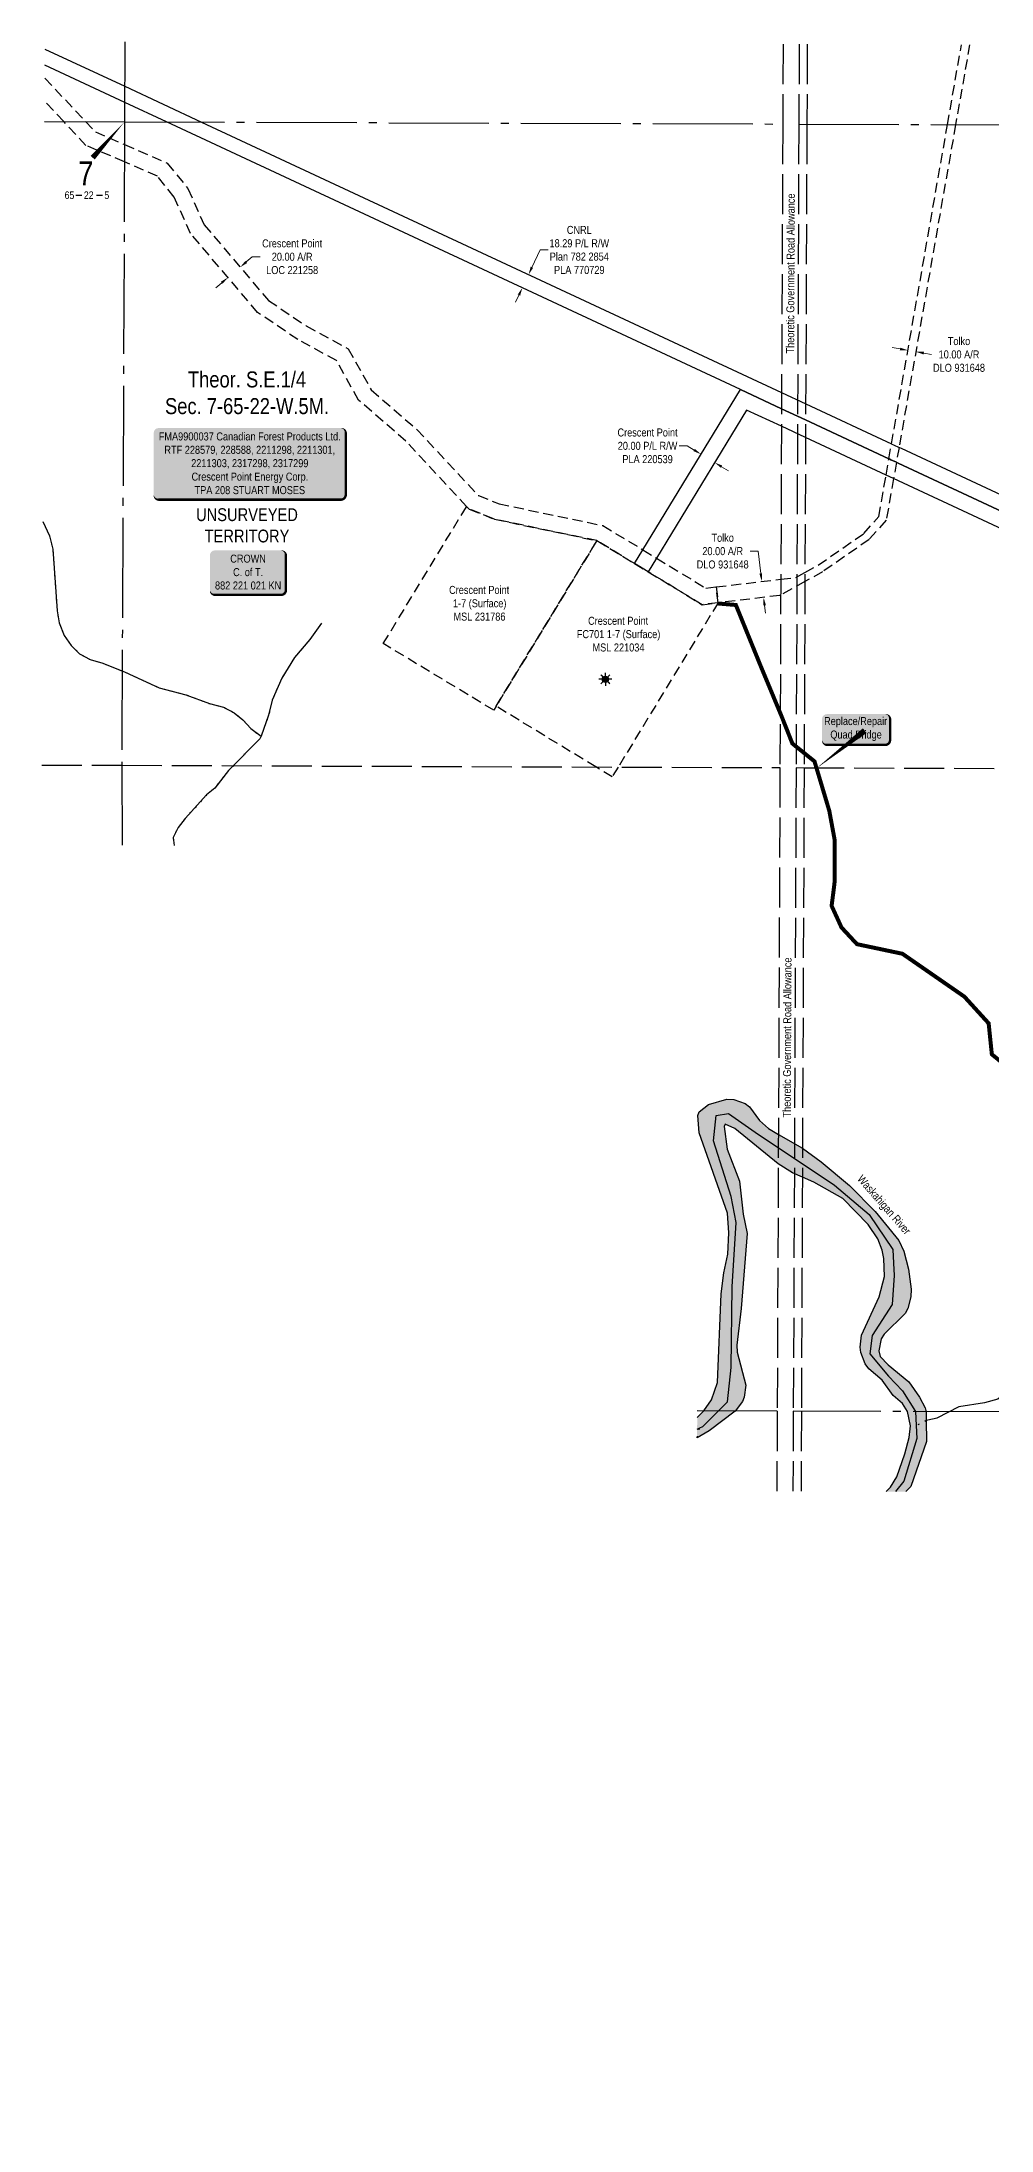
# Model space of a CAD drawing. Extents: x 479493 to 483772, y 6048995 to 6053527.
# Drawn here: x 479493 to 480680, y 6049002 to 6051612 of the extents above; entities that cross this region are included whole.
import ezdxf
from ezdxf.enums import TextEntityAlignment as Align

# ---------------------------------------------------------------- set-up
doc = ezdxf.new("R2010")
doc.units = 0
doc.header["$LTSCALE"] = 5
doc.header["$PDMODE"] = 35
doc.header["$PDSIZE"] = 5
for name, pattern in [('foc-ACCESSROAD', [3.75, 2.5, -1.25]), ('foc-QUARTERLINE', [33, 25, -3, 2, -3]), ('foc-UNSURVEYED', [12.5, 10, -2.5]), ('foc-WHEELTRACKS', [2, 0.4, -1.6])]:
    doc.linetypes.add(name, pattern=pattern)
doc.layers.get('Defpoints').update_dxf_attribs({"color": 9})
for name, color, linetype in [('10', 1, 'Continuous'), ('9', 3, 'Continuous'), ('AS-OWNER', 7, 'Continuous'), ('C-AR', 13, 'foc-ACCESSROAD'), ('C-RW', 13, 'Continuous'), ('C-SYMBOL', 7, 'Continuous'), ('C-WS', 13, 'foc-ACCESSROAD'), ('C-WS-S', 13, 'Continuous'), ('F-AR', 190, 'foc-ACCESSROAD'), ('F-RW', 190, 'Continuous'), ('L-QSEC', 8, 'foc-QUARTERLINE'), ('L-ROAD-T', 7, 'Continuous'), ('L-SECLBL', 7, 'Continuous'), ('L-UNS-T', 3, 'Continuous'), ('L-USEC', 7, 'foc-UNSURVEYED'), ('oil_and_gas_wells_pt', 7, 'Continuous'), ('P-PROPOSED', 10, 'Continuous'), ('T-WATER', 160, 'Continuous'), ('T-WATER-H', 133, 'Continuous'), ('T-WATER-P3', 160, 'foc-WHEELTRACKS'), ('T-WATER-T', 170, 'Continuous')]:
    doc.layers.add(name, color=color, linetype=linetype)
for name, color, linetype, lineweight in [('C-AR-T', 13, 'Continuous', 9), ('C-RW-T', 13, 'Continuous', 9), ('C-WS-T', 13, 'Continuous', 9), ('F-AR-T', 190, 'Continuous', 9), ('F-RW-T', 190, 'Continuous', 9)]:
    doc.layers.add(name, color=color, linetype=linetype, lineweight=lineweight)
doc.styles.add('175L', font='', dxfattribs={"height": 20})
doc.styles.add('80', font='', dxfattribs={"height": 10})
doc.styles.add('80CG', font='', dxfattribs={"height": 10})
doc.styles.add('80L', font='', dxfattribs={"height": 10})
doc.styles.add('foc-LtypeFont', font='', dxfattribs={"height": 7.35})
doc.styles.add('SIMPLEX', font='')
doc.styles.get('175L').set_extended_font_data('Arial Narrow')
doc.styles.get('80').set_extended_font_data('Arial Narrow')
doc.styles.get('80CG').set_extended_font_data('Arial Narrow')
doc.styles.get('80L').set_extended_font_data('Arial Narrow')
doc.styles.get('foc-LtypeFont').set_extended_font_data('Arial Narrow')
doc.styles.get('SIMPLEX').set_extended_font_data('Arial Narrow')
doc.linetypes.add('foc-TOPO-flowdirection-NOLINE', pattern='A,0,[">",foc-LtypeFont,S=0.3,R=0,X=0,Y=-0.945],-20,[">",foc-LtypeFont,S=0.3,R=0,X=0,Y=-0.945],0', length=20)
doc.dimstyles.new('Compass 5 000', dxfattribs={"dimscale": 5, "dimtxt": 9, "dimasz": 2, "dimexe": 0.2, "dimexo": 0.0625, "dimgap": 0.5, "dimtad": 0, "dimtih": 1, "dimtoh": 1, "dimzin": 0, "dimdsep": 46, "dimtxsty": '80CG', "dimcen": 0.1, "dimse1": 1, "dimse2": 1, "dimclrd": 256, "dimclrt": 256, "dimaunit": 1, "dimadec": 4, "dimazin": 0, "dimtfac": 0.06, "dimtofl": 0, "dimtmove": 0, "dimatfit": 1, "dimfxl": 0.2, "dimtolj": 1, "dimtzin": 0, "dimlwd": -1, "dimarcsym": 0})

# ---------------------------------------------------------------- blocks, each defined once
blk = doc.blocks.new('*D26')
at = {"layer": 'Defpoints', "color": 0, "transparency": 16777216}
for p in [(480092.9, 6051325.2), (480085.2, 6051308.6), (480101.4, 6051321.3)]:
    blk.add_point(p, dxfattribs=at)
at = {"layer": 'F-RW-T', "transparency": 16777216}
for p, q in [((480105.6, 6051330.3), (480115.7, 6051352)), ((480115.7, 6051352), (480125.7, 6051352)), ((480089.4, 6051295.7), (480085.2, 6051286.6))]:
    blk.add_line(p, q, dxfattribs=at)
for points in [[(480104.1, 6051331.1), (480107.1, 6051329.6), (480101.4, 6051321.3)], [(480087.9, 6051296.4), (480090.9, 6051295), (480093.6, 6051304.7)]]:
    blk.add_solid(points, dxfattribs=at)
at = {"layer": 'F-RW-T', "transparency": 16777216, "insert": (480164.8, 6051352), "char_height": 10, "attachment_point": 5, "style": '80CG'}
blk.add_mtext('\\A1;CNRL\\P18.29 P/L R/W\\PPlan 782 2854\\PPLA 770729', dxfattribs=at)
blk = doc.blocks.new('*D27')
at = {"layer": 'C-RW-T', "transparency": 16777216}
for p, q in [((480299.8, 6051107.2), (480289.8, 6051107.2)), ((480308.4, 6051102), (480299.8, 6051107.2)), ((480342.5, 6051081.2), (480351.1, 6051076))]:
    blk.add_line(p, q, dxfattribs=at)
for points in [[(480309.2, 6051103.4), (480307.5, 6051100.6), (480316.9, 6051096.8)], [(480343.4, 6051082.6), (480341.7, 6051079.8), (480334, 6051086.4)]]:
    blk.add_solid(points, dxfattribs=at)
at = {"layer": 'Defpoints', "color": 0, "transparency": 16777216}
for p in [(480315.9, 6051095.2), (480316.9, 6051096.8), (480333, 6051084.8)]:
    blk.add_point(p, dxfattribs=at)
at = {"layer": 'C-RW-T', "transparency": 16777216, "insert": (480250.1, 6051107.2), "char_height": 10, "attachment_point": 5, "style": '80CG'}
blk.add_mtext('\\A1;Crescent Point\\P20.00 P/L R/W\\PPLA 220539', dxfattribs=at)
blk = doc.blocks.new('*D31')
at = {"layer": 'C-AR-T', "transparency": 16777216}
for p, q in [((479748.6, 6051337), (479756.2, 6051343.5)), ((479756.2, 6051343.5), (479766.2, 6051343.5)), ((479718.1, 6051311.1), (479710.5, 6051304.7))]:
    blk.add_line(p, q, dxfattribs=at)
for points in [[(479747.5, 6051338.3), (479749.7, 6051335.7), (479741, 6051330.5)], [(479717, 6051312.4), (479719.2, 6051309.9), (479725.7, 6051317.6)]]:
    blk.add_solid(points, dxfattribs=at)
at = {"layer": 'Defpoints', "color": 0, "transparency": 16777216}
for p in [(479739.9, 6051331.8), (479741, 6051330.5), (479724.7, 6051318.9)]:
    blk.add_point(p, dxfattribs=at)
at = {"layer": 'C-AR-T', "transparency": 16777216, "insert": (479806, 6051343.5), "char_height": 10, "attachment_point": 5, "style": '80CG'}
blk.add_mtext('\\A1;Crescent Point\\P20.00 A/R\\PLOC 221258', dxfattribs=at)
blk = doc.blocks.new('*D33')
at = {"layer": 'Defpoints', "color": 0, "transparency": 16777216}
for p in [(480574.7, 6051222.2), (480584.6, 6051220.5), (480585.3, 6051224.9)]:
    blk.add_point(p, dxfattribs=at)
at = {"layer": 'F-AR-T', "transparency": 16777216}
for p, q in [((480565.6, 6051228.3), (480555.8, 6051230)), ((480595.2, 6051223.1), (480605, 6051221.4))]:
    blk.add_line(p, q, dxfattribs=at)
for points in [[(480565.9, 6051229.9), (480565.3, 6051226.7), (480575.5, 6051226.6)], [(480595.5, 6051224.8), (480594.9, 6051221.5), (480585.3, 6051224.9)]]:
    blk.add_solid(points, dxfattribs=at)
at = {"layer": 'F-AR-T', "transparency": 16777216, "insert": (480639.3, 6051221.4), "char_height": 10, "attachment_point": 5, "style": '80CG'}
blk.add_mtext('\\A1;Tolko\\P10.00 A/R\\PDLO 931648', dxfattribs=at)
blk = doc.blocks.new('*U25')
h = blk.add_hatch(color=255)
edge = h.paths.add_edge_path()
edge.add_line((-41.5, -28.5), (41.5, -28.5))
edge.add_arc((41.5, -22.5), 6, 270, 360)
edge.add_line((47.5, -22.5), (47.5, 21))
edge.add_arc((41.5, 21), 6, 0, 90)
edge.add_line((41.5, 27), (-41.5, 27))
edge.add_arc((-41.5, 21), 6, 90, 180)
edge.add_line((-47.5, 21), (-47.5, -22.5))
edge.add_arc((-41.5, -22.5), 6, 180, 270)
at = {"color": 14, "flags": 128}
blk.add_lwpolyline([(-41.5, -28.5, 3, 3, 0), (41.5, -28.5, 3, 3, 0.414214), (47.5, -22.5, 3, 3, 0), (47.5, 21, 3, 0, 0.414214), (41.5, 27, 0, 0, 0), (-41.5, 27, 0, 0, 0.414214), (-47.5, 21, 0, 0, 0), (-47.5, -22.5, 0, 3, 0.414214)], format="xyseb", close=True, dxfattribs=at)
at = {"color": 14, "style": '80'}
blk.add_attdef('ENTER_TEXT_001', (-26.8, -4.9), '', height=10, dxfattribs=at)
blk = doc.blocks.new('GAS')
h = blk.add_hatch(color=255)
h.dxf.hatch_style = 1
edge = h.paths.add_edge_path()
edge.add_arc((0, 0), 0.9, 0, 360)
for p, q in [((-0.81, 0), (-1.62, 0)), ((-0.57, 0.57), (-1.14, 1.14)), ((0, 0.81), (0, 1.62)), ((0.57, 0.57), (1.14, 1.14)), ((1.62, 0), (0.81, 0)), ((-0.57, -0.57), (-1.14, -1.14)), ((0, -0.81), (0, -1.62)), ((1.14, -1.14), (0.57, -0.57))]:
    blk.add_line(p, q)
blk.add_circle((0, 0), 0.8)
blk = doc.blocks.new('L-SECLBL')
at = {"layer": '9', "color": 7}
for p, q in [((-5.1, -27.8), (-12.3, -27.8)), ((20.7, -27.8), (13.5, -27.8))]:
    blk.add_line(p, q, dxfattribs=at)
at = {"layer": '10', "color": 2, "style": 'SIMPLEX'}
blk.add_attdef('SEC', text='', height=30, dxfattribs=at).set_placement((0, 0), align=Align.MIDDLE)
at = {"layer": '10', "color": 5, "style": '80L'}
blk.add_attdef('TWP', text='', height=9.5, dxfattribs=at).set_placement((-14.4, -27.4), align=Align.MIDDLE_RIGHT)
blk.add_attdef('RGE', text='', height=9.5, dxfattribs=at).set_placement((3.6, -27.4), align=Align.MIDDLE_CENTER)
blk.add_attdef('MER', text='', height=9.5, dxfattribs=at).set_placement((23.2, -27.4), align=Align.MIDDLE_LEFT)
blk = doc.blocks.new('*U35')
h = blk.add_hatch(color=255)
edge = h.paths.add_edge_path()
edge.add_line((-114, -45.5), (114, -45.5))
edge.add_arc((114, -39.5), 6, 270, 360)
edge.add_line((120, -39.5), (120, 38))
edge.add_arc((114, 38), 6, 0, 90)
edge.add_line((114, 44), (-114, 44))
edge.add_arc((-114, 38), 6, 90, 180)
edge.add_line((-120, 38), (-120, -39.5))
edge.add_arc((-114, -39.5), 6, 180, 270)
at = {"color": 44, "flags": 128}
blk.add_lwpolyline([(-114, -45.5, 3, 3, 0), (114, -45.5, 3, 3, 0.414214), (120, -39.5, 3, 3, 0), (120, 38, 3, 0, 0.414214), (114, 44, 0, 0, 0), (-114, 44, 0, 0, 0.414214), (-120, 38, 0, 0, 0), (-120, -39.5, 0, 3, 0.414214)], format="xyseb", close=True, dxfattribs=at)
at = {"color": 44, "style": '80'}
blk.add_attdef('ENTER_TEXT_001', (-36, -5), '', height=10, dxfattribs=at)
blk = doc.blocks.new('*D34')
at = {"layer": 'Defpoints', "color": 0, "transparency": 16777216}
for p in [(480392.8, 6050937.7), (480395.6, 6050938), (480398, 6050918.2)]:
    blk.add_point(p, dxfattribs=at)
at = {"layer": 'F-AR-T', "transparency": 16777216}
for p, q in [((480388.3, 6050975.6), (480378.3, 6050975.6)), ((480391.6, 6050947.6), (480388.3, 6050975.6)), ((480396.3, 6050907.9), (480397.5, 6050898))]:
    blk.add_line(p, q, dxfattribs=at)
for points in [[(480393.2, 6050947.8), (480389.9, 6050947.4), (480392.8, 6050937.7)], [(480398, 6050908.1), (480394.7, 6050907.7), (480395.1, 6050917.9)]]:
    blk.add_solid(points, dxfattribs=at)
at = {"layer": 'F-AR-T', "transparency": 16777216, "insert": (480344, 6050975.6), "char_height": 10, "attachment_point": 5, "style": '80CG'}
blk.add_mtext('\\A1;Tolko\\P20.00 A/R\\PDLO 931648', dxfattribs=at)
blk = doc.blocks.new('*U59')
h = blk.add_hatch(color=50)
edge = h.paths.add_edge_path()
edge.add_line((-36.5, -20), (36.5, -20))
edge.add_arc((36.5, -14), 6, 270, 360)
edge.add_line((42.5, -14), (42.5, 12.5))
edge.add_arc((36.5, 12.5), 6, 0, 90)
edge.add_line((36.5, 18.5), (-36.5, 18.5))
edge.add_arc((-36.5, 12.5), 6, 90, 180)
edge.add_line((-42.5, 12.5), (-42.5, -14))
edge.add_arc((-36.5, -14), 6, 180, 270)
at = {"color": 240, "flags": 128}
blk.add_lwpolyline([(-36.5, -20, 3, 3, 0), (36.5, -20, 3, 3, 0.414214), (42.5, -14, 3, 3, 0), (42.5, 12.5, 3, 0, 0.414214), (36.5, 18.5, 0, 0, 0), (-36.5, 18.5, 0, 0, 0.414214), (-42.5, 12.5, 0, 0, 0), (-42.5, -14, 0, 3, 0.414214)], format="xyseb", close=True, dxfattribs=at)
at = {"color": 240, "style": '80'}
blk.add_attdef('ENTER_TEXT_001', (-26.8, -4.9), '', height=10, dxfattribs=at)

msp = doc.modelspace()

# ---------------------------------------------------------------- hatches: boundary and pattern name
at = {"layer": 'T-WATER-H'}
h = msp.add_hatch(color=256, dxfattribs=at)
h.dxf.hatch_style = 1
h.paths.add_polyline_path([(482537.826, 6049993.385), (482512.503, 6049993.474), (482511.582, 6049990.986), (482509.301, 6049969.084), (482509.762, 6049931.32), (482513.335, 6049926.09), (482535.646, 6049893.437), (482553.965, 6049873.064), (482572.13, 6049828.386), (482578.439, 6049803.316), (482574.266, 6049781.831), (482565.632, 6049765.385), (482535.043, 6049747.12), (482524.745, 6049736.947), (482501.754, 6049719.544), (482494.389, 6049706.057), (482488.935, 6049690.045), (482485.393, 6049651.385), (482486.05, 6049630.97), (482507.039, 6049525.828), (482503.148, 6049510.287), (482486.328, 6049508.114), (482473.141, 6049515.361), (482449.307, 6049535.193), (482436.544, 6049543.455), (482410.171, 6049558.069), (482394.941, 6049564.541), (482377.479, 6049567.954), (482358.088, 6049568.794), (482341.045, 6049571.848), (482303.111, 6049575.15), (482285.832, 6049579.585), (482212.855, 6049609.472), (482158.251, 6049640.02), (482143.802, 6049646.551), (482125.619, 6049649.847), (482104.966, 6049649.976), (482089.519, 6049644.737), (482077.3, 6049635.346), (482069.768, 6049626.382), (482048.381, 6049602.893), (482039.452, 6049590.73), (482027.836, 6049560.984), (482018.794, 6049549.299), (482007.596, 6049540.032), (481995.085, 6049532.504), (481980.234, 6049525.581), (481916.584, 6049504.402), (481841.921, 6049475.028), (481814.737, 6049460.103), (481780.309, 6049433.065), (481752.643, 6049418.2), (481740.606, 6049408.63), (481710.72, 6049374.861), (481702.217, 6049362.817), (481693.652, 6049349.691), (481687.061, 6049335.181), (481683.825, 6049318.02), (481685.808, 6049299.339), (481692.431, 6049285.144), (481702.663, 6049274.487), (481716.328, 6049266.639), (481734.814, 6049263.94), (481751.336, 6049267.734), (481766.064, 6049273.512), (481791.209, 6049288.865), (481815.582, 6049307.105), (481856.238, 6049329.194), (481871.866, 6049334.432), (481890.966, 6049336.238), (481911.621, 6049336.47), (481928.601, 6049332.818), (481968.76, 6049311.137), (481981.402, 6049302.574), (481991.877, 6049291.55), (481997.953, 6049276.46), (482003.846, 6049240.297), (482003.841, 6049200.068), (481999.826, 6049183.504), (481993.296, 6049168.699), (481985.032, 6049156.17), (481972.637, 6049147.564), (481959.75, 6049154.685), (481931.646, 6049192.062), (481917.8, 6049218.825), (481907.689, 6049230.443), (481893.479, 6049237.271), (481875.114, 6049239.552), (481854.458, 6049238.834), (481837.096, 6049235.464), (481822.789, 6049229.745), (481810.933, 6049221.073), (481791.711, 6049198.856), (481773.802, 6049174.474), (481765.953, 6049160.504), (481747.028, 6049117.873), (481739.71, 6049092.292), (481733.89, 6049072.282), (481717.638, 6049002.465), (481763.384, 6049002.297), (481766.758, 6049012.972), (481779.422, 6049072.011), (481781.649, 6049092.138), (481783.244, 6049120.944), (481786.96, 6049138.528), (481791.752, 6049154.365), (481798.219, 6049168.155), (481828.523, 6049201.087), (481840.736, 6049209.156), (481858.454, 6049210.959), (481873.327, 6049205.331), (481883.261, 6049194.674), (481891.627, 6049181.92), (481923.159, 6049127.299), (481932.672, 6049116.045), (481943.45, 6049106.522), (481956.814, 6049098.436), (481975.119, 6049096.514), (481993.378, 6049098.621), (482008.165, 6049103.859), (482020.8, 6049112.289), (482031.038, 6049122.283), (482037.661, 6049135.997), (482039.247, 6049155.285), (482038.157, 6049261.866), (482031.075, 6049288.669), (482019.399, 6049318.608), (482002.362, 6049342.379), (481992.306, 6049352.558), (481978.818, 6049359.683), (481949.975, 6049371.301), (481932.333, 6049374.715), (481914.087, 6049376.815), (481893.492, 6049376.698), (481858.77, 6049370.798), (481843.623, 6049365.805), (481829.494, 6049359.122), (481769.737, 6049315.713), (481743.272, 6049300.298), (481725.506, 6049302.278), (481721.891, 6049317.361), (481731.832, 6049348.191), (481740.038, 6049360.774), (481770.877, 6049392.868), (481793.513, 6049412.189), (481808.244, 6049418.57), (481848.838, 6049440.545), (481891.711, 6049460.465), (481907.756, 6049464.981), (481945.951, 6049468.046), (481962.117, 6049472.437), (481976.605, 6049478.578), (481990.078, 6049485.864), (482001.394, 6049495.377), (482039.223, 6049532.509), (482052.05, 6049546.916), (482069.587, 6049580.791), (482092.895, 6049610.86), (482106.067, 6049617.849), (482122.447, 6049614.072), (482151.832, 6049603.056), (482192.713, 6049581.194), (482234.919, 6049560.708), (482250.15, 6049554.896), (482300.369, 6049543.212), (482319.158, 6049542.074), (482357.949, 6049543.214), (482373.966, 6049539.023), (482387.273, 6049531.718), (482451.151, 6049471.657), (482464.396, 6049463.572), (482479.929, 6049458.177), (482499.084, 6049458.599), (482515.727, 6049462.272), (482528.599, 6049469.495), (482539.195, 6049479.012), (482545.208, 6049508.944), (482544.592, 6049534.778), (482542.248, 6049553.581), (482527.622, 6049600.157), (482515.647, 6049668.646), (482519.002, 6049685.927), (482526.313, 6049700.133), (482537.211, 6049709.946), (482550.502, 6049717.538), (482562.54, 6049726.983), (482572.902, 6049737.942), (482581.164, 6049749.744), (482588.116, 6049766.108), (482596.846, 6049791.844), (482598.586, 6049820.173), (482578.432, 6049866.369), (482558.137, 6049893.358), (482529.023, 6049932.074), (482527.91, 6049933.553), (482530.147, 6049970.879), (482536.615, 6049991.364)])
h.paths.add_polyline_path([(482319.387, 6049994.152), (482303.972, 6049994.206), (482304.187, 6049993.989), (482316.169, 6049976.603), (482326.998, 6049948.033), (482333.731, 6049934.839), (482337.328, 6049931.041), (482350.528, 6049923.62), (482358.256, 6049921.531), (482373.377, 6049922.505), (482379.666, 6049924.779), (482391.996, 6049933.783), (482397.348, 6049938.799), (482405.741, 6049951.288), (482408.769, 6049960.373), (482414.017, 6049993.82), (482394.114, 6049993.89), (482391.49, 6049975.741), (482385.47, 6049953.364), (482381.19, 6049947.176), (482367.733, 6049940.283), (482357.812, 6049939.774), (482342.998, 6049943.724), (482337.606, 6049947.822), (482330.406, 6049960.663), (482321.925, 6049990.523)])
h.paths.add_polyline_path([(481134.979, 6049530.507), (481134.833, 6049495.045), (481142.806, 6049496.813), (481157.836, 6049502.951), (481171.07, 6049510.655), (481181.429, 6049521.131), (481189.093, 6049533.957), (481193.226, 6049550.279), (481198.03, 6049608.087), (481211.216, 6049678.658), (481216.072, 6049695.276), (481235.839, 6049742.3), (481251.888, 6049763.555), (481264.282, 6049771.681), (481281.583, 6049774.389), (481300.55, 6049772.83), (481314.159, 6049765.76), (481324.995, 6049755.701), (481352.202, 6049719.653), (481360.025, 6049706.177), (481365.985, 6049691.932), (481365.024, 6049672.299), (481349.151, 6049626.534), (481336.993, 6049597.512), (481315.014, 6049557.349), (481284.052, 6049506.103), (481275.79, 6049494), (481256.627, 6049471.663), (481240.641, 6049447.332), (481234.607, 6049424.628), (481231.716, 6049396.203), (481234.426, 6049378.104), (481247.778, 6049328.786), (481250.547, 6049311.426), (481246.95, 6049274.446), (481242.397, 6049258.367), (481233.884, 6049239.035), (481222.573, 6049216.04), (481213.711, 6049204.72), (481191.374, 6049184.85), (481181.252, 6049173.536), (481174.726, 6049159.984), (481171.429, 6049142.94), (481170.828, 6049123.189), (481174.86, 6049094.362), (481181.326, 6049074.22), (481196.707, 6049045.529), (481218.32, 6049025.591), (481232.715, 6049017.885), (481247.462, 6049013.727), (481304.067, 6049008.874), (481321.408, 6049005.514), (481326.282, 6049003.901), (481515.969, 6049003.205), (481521.236, 6049008.805), (481526.868, 6049024.341), (481528.788, 6049043.128), (481527.774, 6049072.95), (481524.609, 6049093.081), (481516.162, 6049134.496), (481510.022, 6049148.685), (481493.95, 6049174.432), (481473.358, 6049194.612), (481461.32, 6049204.253), (481419.658, 6049225.761), (481394.134, 6049242.831), (481378.059, 6049267.919), (481371.797, 6049281.806), (481371.265, 6049322.942), (481372.706, 6049342.513), (481376.483, 6049359.733), (481388.581, 6049388.696), (481403.078, 6049416.815), (481412.302, 6049428.671), (481427.869, 6049434.086), (481444.972, 6049431.334), (481511.437, 6049392.282), (481553.036, 6049350.484), (481561.763, 6049338.148), (481568.506, 6049324.435), (481573.921, 6049309.107), (481573.921, 6049289.652), (481569.966, 6049272.315), (481563.315, 6049257.802), (481545.829, 6049233.597), (481540.077, 6049218.365), (481540.439, 6049199.15), (481549.224, 6049147.182), (481554.518, 6049131.493), (481573.35, 6049092.903), (481581.661, 6049072.724), (481592.731, 6049043.289), (481595.44, 6049025.991), (481594.297, 6049006.24), (481593.674, 6049002.92), (481628.736, 6049002.791), (481628.766, 6049007.632), (481622.334, 6049043.86), (481615.242, 6049072.565), (481611.473, 6049092.763), (481607.361, 6049114.22), (481595.686, 6049144.097), (481582.152, 6049194.338), (481583.65, 6049212.464), (481595.93, 6049241.669), (481600.186, 6049259.131), (481606.005, 6049296.22), (481604.443, 6049315.378), (481598.19, 6049351.309), (481591.812, 6049365.916), (481551.902, 6049410.952), (481541.909, 6049421.429), (481529.571, 6049431.195), (481503.019, 6049446.468), (481460.209, 6049465.753), (481441.545, 6049468.633), (481423.347, 6049466.706), (481407.123, 6049462.556), (481393.65, 6049454.673), (481383.65, 6049444.313), (481366.585, 6049420.949), (481360.06, 6049407.338), (481339.097, 6049346.457), (481330.768, 6049313.518), (481329.872, 6049295.447), (481334.506, 6049279.942), (481346.965, 6049250.543), (481353.523, 6049236.049), (481361.953, 6049224.435), (481384.409, 6049205.032), (481396.935, 6049197.485), (481425.472, 6049183.712), (481456.296, 6049172.208), (481465.026, 6049160.172), (481485.092, 6049093.226), (481489.825, 6049073.089), (481491.681, 6049062.64), (481492.221, 6049042.939), (481487.247, 6049026.923), (481477.248, 6049016.269), (481462.399, 6049010.37), (481443.972, 6049012.225), (481409.353, 6049019.959), (481360.769, 6049035.842), (481327.593, 6049044.467), (481309.948, 6049047.045), (481271.516, 6049045.48), (481254.957, 6049049.254), (481232.985, 6049062.772), (481222.803, 6049074.068), (481210.459, 6049094.232), (481206.677, 6049105.182), (481205.651, 6049122.718), (481221.046, 6049149.755), (481233.605, 6049167.091), (481247.334, 6049185.578), (481270.573, 6049244.41), (481275.065, 6049260.548), (481281.476, 6049295.055), (481282.26, 6049315.349), (481279.615, 6049333.312), (481271.73, 6049366.176), (481270.53, 6049385.634), (481291.141, 6049468.377), (481326.721, 6049537.977), (481338.216, 6049546.83), (481369.239, 6049599.033), (481398.408, 6049652.982), (481401.943, 6049669.905), (481401.943, 6049689.302), (481398.213, 6049706.243), (481392.736, 6049721.627), (481378.95, 6049748.511), (481349.634, 6049782.105), (481328.02, 6049801.806), (481314.473, 6049809.173), (481296.229, 6049811.931), (481276.055, 6049811.755), (481258.634, 6049808.804), (481236.055, 6049797.409), (481219.413, 6049784.97), (481209.648, 6049773.23), (481180.719, 6049718.194), (481168.31, 6049666.363), (481164.345, 6049607.949), (481164.219, 6049566.759), (481158.826, 6049551.344), (481136.73, 6049531.237)])
h.paths.add_polyline_path([(480707.494, 6049799.909), (480752.749, 6049799.75), (480802.552, 6049864.908), (480813.27, 6049874.42), (480831.23, 6049876.947), (480850.197, 6049875.147), (480862.658, 6049866.643), (480869.403, 6049853.353), (480867.186, 6049836.008), (480857.424, 6049805.053), (480854.512, 6049799.393), (480886.947, 6049799.28), (480909.23, 6049859.535), (480907.604, 6049877.614), (480898.034, 6049889.47), (480884.118, 6049899.234), (480855.223, 6049908.516), (480835.295, 6049910.019), (480817.214, 6049907.312), (480796.513, 6049899.543), (480779.255, 6049884.192), (480760.27, 6049860.715), (480738.05, 6049839.829), (480711.279, 6049803.341)])
h.paths.add_polyline_path([(480312.143, 6049892.781), (480312.036, 6049867.689), (480327.293, 6049876.263), (480359.44, 6049901.075), (480368.639, 6049913.151), (480370.875, 6049918.496), (480372.716, 6049933.379), (480362.296, 6049974.78), (480361.478, 6049983.344), (480366.881, 6050029.102), (480374.4, 6050122.731), (480369.758, 6050147.166), (480364.827, 6050188.295), (480349.513, 6050228.255), (480345.739, 6050256.584), (480347.087, 6050259.591), (480359.303, 6050254.253), (480413.458, 6050209.992), (480431.235, 6050198.847), (480443.561, 6050193.229), (480457.744, 6050187.228), (480494.221, 6050166.495), (480525.761, 6050134.366), (480537.803, 6050116.099), (480543.232, 6050102.075), (480545.321, 6050091.84), (480546.201, 6050068.991), (480539.389, 6050043.968), (480517.421, 6049995.742), (480515.674, 6049980.677), (480516.657, 6049974.009), (480522.195, 6049960.022), (480526.701, 6049953.862), (480543.383, 6049939.472), (480557.127, 6049920.676), (480568.619, 6049910.564), (480574.999, 6049900.32), (480578.567, 6049882.732), (480576.937, 6049867.862), (480571.727, 6049847.426), (480561.475, 6049819), (480553.548, 6049806.069), (480548.149, 6049800.468), (480572.978, 6049800.381), (480579.186, 6049806.772), (480598.889, 6049863.153), (480598.377, 6049889.075), (480598.158, 6049900.238), (480597.226, 6049904.955), (480589.96, 6049918.21), (480576.687, 6049937.476), (480550.771, 6049958.599), (480540.856, 6049969.253), (480539.197, 6049976.194), (480542.208, 6049991.397), (480545.928, 6049996.998), (480571.927, 6050022.823), (480575.293, 6050029.259), (480578.918, 6050043.969), (480579.49, 6050053.23), (480576.305, 6050078.363), (480570.219, 6050100.698), (480564.058, 6050114.338), (480534.749, 6050150.285), (480502.385, 6050182.825), (480467.142, 6050212.545), (480443.717, 6050229.632), (480413.616, 6050246.779), (480401.417, 6050254.274), (480390.021, 6050263.998), (480377.452, 6050281.031), (480372.099, 6050285.179), (480358.012, 6050290.546), (480348.976, 6050290.92), (480326.203, 6050284.144), (480314.723, 6050275.038), (480313.034, 6050270.387), (480314.789, 6050248.79), (480350.141, 6050148.34), (480351.727, 6050123.846), (480350.258, 6050097.061), (480345.5, 6050073.859), (480342.271, 6050047.428), (480337.338, 6049936.646), (480329.996, 6049915.03), (480320.293, 6049901.213)])

# ---------------------------------------------------------------- linework, layer by layer
at = {"color": 240, "flags": 128}
msp.add_lwpolyline([(480460.772, 6050703.917, 0, 7.496, 0), (480521.525, 6050751.323, 0, 0, 0)], format="xyseb", dxfattribs=at)
at = {"layer": 'C-AR'}
msp.add_lwpolyline([(479496.926, 6051566.794), (479547.93, 6051512.406), (479560.068, 6051499.464), (479596.505, 6051483.744), (479649.991, 6051460.669), (479675.784, 6051428.635), (479696.136, 6051383.398), (479776.261, 6051288.984), (479823.569, 6051257.101), (479876.039, 6051228.586), (479904.798, 6051177.125), (479961.874, 6051127.647), (480038.711, 6051045.144), (480064.712, 6051034.7), (480194.209, 6051007.628), (480244.215, 6050977.229), (480261.296, 6050966.845), (480322.903, 6050929.394), (480335.93, 6050930.944), (480338.278, 6050911.091), (480318.382, 6050908.733), (480250.908, 6050949.757), (480233.828, 6050960.142), (480186.757, 6050988.759), (480058.895, 6051015.489), (480027.119, 6051028.252), (480024.049, 6051031.549), (479947.97, 6051113.239), (479889.053, 6051164.312), (479861.408, 6051213.781), (479813.185, 6051239.987), (479762.8, 6051273.944), (479679.062, 6051372.616), (479658.607, 6051418.099), (479637.526, 6051444.28), (479596.407, 6051462.01), (479548.331, 6051482.762), (479520.45, 6051512.5), (479496.796, 6051537.721)], dxfattribs=at)
at = {"layer": 'C-RW'}
msp.add_lwpolyline([(481239.939, 6050747.994), (480557.531, 6051066.284), (480548.147, 6051070.662), (480447.51, 6051117.614), (480417.411, 6051131.654), (480373.847, 6051151.973), (480261.296, 6050966.845), (480250.908, 6050949.757), (480233.828, 6050960.142), (480244.215, 6050977.229), (480366.07, 6051177.657), (480417.505, 6051153.67), (480447.605, 6051139.635), (480551.723, 6051091.067), (480552.12, 6051090.884), (480554.203, 6051089.913), (480561.109, 6051086.69), (480561.489, 6051086.515), (480563.486, 6051085.583), (481240.03, 6050770.009)], dxfattribs=at)
at = {"layer": 'C-WS'}
for points in [[(480186.757, 6050988.759), (480060.873, 6050781.802), (480057.864, 6050776.856), (479919.837, 6050860.162), (480024.049, 6051031.549), (480027.119, 6051028.252), (480058.895, 6051015.489), (480186.757, 6050988.759)], [(480250.908, 6050949.757), (480318.382, 6050908.733), (480338.278, 6050911.091), (480213.421, 6050705.822), (480205.956, 6050693.554), (480185.619, 6050705.918), (480060.873, 6050781.802), (480186.757, 6050988.759), (480233.828, 6050960.142), (480250.908, 6050949.757)]]:
    msp.add_lwpolyline(points, close=True, dxfattribs=at)
at = {"layer": 'F-AR'}
msp.add_lwpolyline([(480652.565, 6051608.495), (480635.055, 6051508.592), (480564.378, 6051105.344), (480561.109, 6051086.69), (480557.531, 6051066.284), (480548.415, 6051014.275), (480527.016, 6050990.192), (480468.678, 6050949.613), (480446.737, 6050937.535), (480416.506, 6050920.893), (480415.346, 6050920.254), (480338.278, 6050911.091), (480335.93, 6050930.944), (480416.59, 6050940.538), (480435.554, 6050942.793), (480446.786, 6050948.977), (480463.397, 6050958.121), (480520.33, 6050997.723), (480539.055, 6051018.796), (480548.147, 6051070.662), (480551.723, 6051091.067), (480554.993, 6051109.721), (480624.909, 6051508.628), (480642.419, 6051608.53)], dxfattribs=at)
at = {"layer": 'F-RW'}
for points in [[(479497.088, 6051603.1), (479596.831, 6051556.583), (479692.644, 6051511.896), (480417.592, 6051173.802), (480447.691, 6051159.764), (480554.993, 6051109.721), (480555.521, 6051109.474), (480557.553, 6051108.527), (480564.378, 6051105.344), (480564.89, 6051105.105), (480566.839, 6051104.196), (481240.113, 6050790.198), (481430.161, 6050701.559), (482042.7, 6050415.89), (482072.805, 6050401.85), (482142.467, 6050369.361)], [(482142.388, 6050349.227), (482072.726, 6050381.716), (482042.621, 6050395.756), (481977.838, 6050425.965), (481445.251, 6050674.333), (481386.582, 6050701.714), (481240.03, 6050770.009), (480563.486, 6051085.583), (480561.489, 6051086.515), (480561.109, 6051086.69), (480554.203, 6051089.913), (480552.12, 6051090.884), (480551.723, 6051091.067), (480447.605, 6051139.635), (480417.505, 6051153.67), (480366.07, 6051177.657), (479649.064, 6051512.052), (479596.741, 6051536.456), (479496.998, 6051582.974)]]:
    msp.add_lwpolyline(points, dxfattribs=at)
at = {"layer": 'L-QSEC'}
for p, q in [((479597.08, 6051612.189), (479596.632, 6051512.24)), ((479496.684, 6051512.59), (479596.632, 6051512.24)), ((479596.632, 6051512.24), (479593.034, 6050708.011)), ((479596.632, 6051512.24), (480419.032, 6051509.361)), ((480439.149, 6051509.29), (481208.438, 6051506.598)), ((479593.034, 6050708.011), (479593.733, 6050608.059)), ((480412.129, 6049900.894), (480312.18, 6049901.245)), ((481201.818, 6049898.123), (480432.245, 6049900.823))]:
    msp.add_line(p, q, dxfattribs=at)
at = {"layer": 'L-SECLBL', "flags": 128}
msp.add_lwpolyline([(479596.632, 6051512.24, 0, 7, 0), (479556.657, 6051467.329, 10, 10, 0)], format="xyseb", dxfattribs=at)
at = {"layer": 'L-USEC'}
for p, q in [((480419.461, 6051609.31), (480419.032, 6051509.361)), ((480439.578, 6051609.24), (480439.149, 6051509.275)), ((480449.636, 6051609.205), (480449.207, 6051509.232)), ((480419.032, 6051509.361), (480415.579, 6050705.127)), ((480439.149, 6051509.275), (480435.696, 6050705.041)), ((480449.207, 6051509.232), (480445.754, 6050704.997)), ((479493.086, 6050708.361), (479593.034, 6050708.011)), ((479593.034, 6050708.011), (480415.579, 6050705.127)), ((480415.579, 6050705.127), (480412.129, 6049900.894)), ((480435.696, 6050705.041), (480432.245, 6049900.808)), ((480435.696, 6050705.056), (480445.739, 6050705.021)), ((480445.754, 6050704.997), (480442.304, 6049900.764)), ((480445.739, 6050705.021), (481239.751, 6050702.239)), ((480412.129, 6049900.894), (480411.7, 6049800.947)), ((480432.245, 6049900.808), (480431.816, 6049800.876)), ((480442.304, 6049900.764), (480441.875, 6049800.841))]:
    msp.add_line(p, q, dxfattribs=at)
at = {"layer": 'oil_and_gas_wells_pt'}
msp.add_point((480197.382, 6050815.461), dxfattribs=at)
at = {"layer": 'P-PROPOSED', "const_width": 5}
msp.add_lwpolyline([(480337.781, 6050910.274), (480360.468, 6050908.34), (480392.013, 6050830.757), (480417.393, 6050769.797), (480431.105, 6050735.163), (480458.732, 6050712.915), (480477.179, 6050651.292), (480483.953, 6050614.612), (480483.721, 6050560.674), (480480.134, 6050532.337), (480492.493, 6050505.314), (480511.811, 6050484.485), (480568.594, 6050472.485), (480645.993, 6050418.906), (480676.348, 6050385.582), (480680.342, 6050346.838), (480702.445, 6050328.763)], dxfattribs=at)
at = {"layer": 'T-WATER'}
for points in [[(480312.143, 6049892.781), (480320.293, 6049901.213), (480329.996, 6049915.03), (480337.338, 6049936.646), (480342.271, 6050047.428), (480345.5, 6050073.859), (480350.258, 6050097.061), (480351.727, 6050123.846), (480350.141, 6050148.34), (480314.789, 6050248.79), (480313.034, 6050270.387), (480314.723, 6050275.038), (480326.203, 6050284.144), (480348.976, 6050290.92), (480358.012, 6050290.546), (480372.099, 6050285.179), (480377.452, 6050281.031), (480390.021, 6050263.998), (480401.417, 6050254.274), (480413.616, 6050246.779), (480443.717, 6050229.632), (480467.142, 6050212.545), (480502.385, 6050182.825), (480534.749, 6050150.285), (480564.058, 6050114.338), (480570.219, 6050100.698), (480576.305, 6050078.363), (480579.49, 6050053.23), (480578.918, 6050043.969), (480575.293, 6050029.259), (480571.927, 6050022.823), (480545.928, 6049996.998), (480542.208, 6049991.397), (480539.197, 6049976.194), (480540.856, 6049969.253), (480550.771, 6049958.599), (480576.687, 6049937.476), (480589.96, 6049918.21), (480597.226, 6049904.955), (480598.158, 6049900.238), (480598.377, 6049889.075), (480598.889, 6049863.153), (480579.186, 6049806.772), (480572.978, 6049800.381)], [(480548.149, 6049800.468), (480553.548, 6049806.069), (480561.475, 6049819), (480571.727, 6049847.426), (480576.937, 6049867.862), (480578.567, 6049882.732), (480574.999, 6049900.32), (480568.619, 6049910.564), (480557.127, 6049920.676), (480543.383, 6049939.472), (480526.701, 6049953.862), (480522.195, 6049960.022), (480516.657, 6049974.009), (480515.674, 6049980.677), (480517.421, 6049995.742), (480539.389, 6050043.968), (480546.201, 6050068.991), (480545.321, 6050091.84), (480543.232, 6050102.075), (480537.803, 6050116.099), (480525.761, 6050134.366), (480494.221, 6050166.495), (480457.744, 6050187.228), (480443.561, 6050193.229), (480431.235, 6050198.847), (480413.458, 6050209.992), (480359.303, 6050254.253), (480347.087, 6050259.591), (480345.739, 6050256.584), (480349.513, 6050228.255), (480364.827, 6050188.295), (480369.758, 6050147.166), (480374.4, 6050122.731), (480366.881, 6050029.102), (480361.478, 6049983.344), (480362.296, 6049974.78), (480372.716, 6049933.379), (480370.875, 6049918.496), (480368.639, 6049913.151), (480359.44, 6049901.075), (480327.293, 6049876.263), (480312.036, 6049867.689)]]:
    msp.add_lwpolyline(points, dxfattribs=at)
at = {"layer": 'T-WATER', "flags": 128}
for points in [[(480710.02, 6049934.516), (480687.739, 6049916.012), (480671.328, 6049911.509), (480639.248, 6049906.231), (480611.539, 6049891.972), (480608.278, 6049891.254), (480598.377, 6049889.075)], [(480312.082, 6049878.548), (480315.269, 6049879.975)], [(480585.973, 6049882.84), (480586.754, 6049866.826), (480570.267, 6049813.242), (480560.015, 6049800.427)]]:
    msp.add_lwpolyline(points, dxfattribs=at)
at = {"layer": 'T-WATER-P3'}
for p, q in [((480598.377, 6049889.075), (480585.973, 6049882.84)), ((480312.041, 6049867.692), (480315.269, 6049879.975))]:
    msp.add_line(p, q, dxfattribs=at)
at = {"layer": 'T-WATER-P3', "linetype": 'foc-TOPO-flowdirection-NOLINE', "flags": 128}
for points in [[(479494.447, 6051012.64), (479502.667, 6050994.72), (479506.782, 6050978.283), (479512.273, 6050900.978), (479514.726, 6050886.156), (479521.253, 6050870.23), (479529.984, 6050857.672), (479540.432, 6050847.457), (479553.469, 6050840.058), (479569.281, 6050835.723), (479597.477, 6050824.302), (479639.78, 6050804.849), (479673.265, 6050796.196), (479702.729, 6050785.107), (479719.986, 6050780.793), (479733.391, 6050773.75), (479744.527, 6050764.721), (479754.361, 6050753.974), (479767.07, 6050744.476)], [(479842.768, 6050885.514), (479828.052, 6050865.203), (479808.899, 6050842.652), (479792.882, 6050816.91), (479781.033, 6050789.334), (479776.623, 6050770.865), (479767.07, 6050744.476)], [(479767.07, 6050744.476), (479765.527, 6050741.094), (479726.569, 6050701.419), (479709.175, 6050679.611), (479699.119, 6050670.901), (479672.176, 6050641.509), (479663.382, 6050630.306), (479657.135, 6050617.659), (479658.457, 6050607.832)], [(480315.269, 6049879.975), (480319.254, 6049881.76), (480350.038, 6049912.543), (480354.516, 6049955.641), (480355.635, 6050056.388), (480360.672, 6050136.706), (480354.516, 6050169.169), (480332.687, 6050238.573), (480336.046, 6050270.196), (480351.158, 6050272.995), (480384.74, 6050249.487), (480483.808, 6050183.442), (480526.906, 6050146.501), (480556.57, 6050102.844), (480557.44, 6050086.027), (480558.249, 6050070.381), (480555.59, 6050034.235), (480530.94, 6049995.315), (480527.697, 6049972.611), (480551.049, 6049944.719), (480568.618, 6049926.181), (480585.106, 6049900.625), (480585.973, 6049882.84)], [(480710.02, 6049934.516), (480687.739, 6049916.012), (480671.328, 6049911.509), (480639.248, 6049906.231), (480611.539, 6049891.972), (480608.278, 6049891.254), (480598.377, 6049889.075)], [(480312.035, 6049867.66), (480312.041, 6049867.692)], [(480312.082, 6049878.548), (480315.269, 6049879.975)], [(480585.973, 6049882.84), (480586.754, 6049866.826), (480570.267, 6049813.242), (480560.015, 6049800.427)]]:
    msp.add_lwpolyline(points, dxfattribs=at)
at = {"layer": 'T-WATER-P3', "flags": 128}
for points in [[(479494.447, 6051012.64), (479502.667, 6050994.72), (479506.782, 6050978.283), (479512.273, 6050900.978), (479514.726, 6050886.156), (479521.253, 6050870.23), (479529.984, 6050857.672), (479540.432, 6050847.457), (479553.469, 6050840.058), (479569.281, 6050835.723), (479597.477, 6050824.302), (479639.78, 6050804.849), (479673.265, 6050796.196), (479702.729, 6050785.107), (479719.986, 6050780.793), (479733.391, 6050773.75), (479744.527, 6050764.721), (479754.361, 6050753.974), (479767.07, 6050744.476)], [(479842.768, 6050885.514), (479828.052, 6050865.203), (479808.899, 6050842.652), (479792.882, 6050816.91), (479781.033, 6050789.334), (479776.623, 6050770.865), (479767.07, 6050744.476)], [(479767.07, 6050744.476), (479765.527, 6050741.094), (479726.569, 6050701.419), (479709.175, 6050679.611), (479699.119, 6050670.901), (479672.176, 6050641.509), (479663.382, 6050630.306), (479657.135, 6050617.659), (479658.457, 6050607.832)], [(480312.035, 6049867.66), (480312.041, 6049867.692)]]:
    msp.add_lwpolyline(points, dxfattribs=at)

# ---------------------------------------------------------------- block references
at = {"color": 5}
ref = msp.add_blockref('*U59', (480510.676, 6050753.487), dxfattribs=dict(at, xscale=0.99949, yscale=0.99949, zscale=0.99949))
ref.add_attrib('ENTER_TEXT_001', 'Replace/Repair', (480470.703, 6050758.291), dxfattribs={"color": 240, "height": 9.9949, "style": '80'})
ref.add_attrib('ENTER_TEXT_002', 'Quad Bridge', (480478.52, 6050741.456), dxfattribs={"color": 240, "height": 9.9949, "style": '80'})
at = {"layer": 'AS-OWNER'}
ref = msp.add_blockref('*U25', (479750.714, 6050949.513), dxfattribs=at)
ref.add_attrib('ENTER_TEXT_001', 'CROWN', (479728.654, 6050961.286), dxfattribs={"layer": '0', "color": 14, "height": 10, "style": '80'})
ref.add_attrib('ENTER_TEXT_002', 'C. of T.', (479732.149, 6050944.442), dxfattribs={"layer": '0', "color": 14, "height": 10, "style": '80'})
ref.add_attrib('ENTER_TEXT_003', '882 221 021 KN', (479709.561, 6050927.734), dxfattribs={"layer": '0', "color": 14, "height": 10, "style": '80'})
at = {"layer": 'C-SYMBOL'}
ref = msp.add_blockref('*U35', (479752.961, 6051085.463), dxfattribs=at)
ref.add_attrib('ENTER_TEXT_001', 'FMA9900037 Canadian Forest Products Ltd.', (479639.295, 6051114.011), dxfattribs={"layer": '0', "color": 44, "height": 10, "style": '80'})
ref.add_attrib('ENTER_TEXT_002', 'RTF 228579, 228588, 2211298, 2211301,', (479646.324, 6051097.304), dxfattribs={"layer": '0', "color": 44, "height": 10, "style": '80'})
ref.add_attrib('ENTER_TEXT_003', '2211303, 2317298, 2317299', (479679.793, 6051080.596), dxfattribs={"layer": '0', "color": 44, "height": 10, "style": '80'})
ref.add_attrib('ENTER_TEXT_004', 'Crescent Point Energy Corp.', (479680.273, 6051063.752), dxfattribs={"layer": '0', "color": 44, "height": 10, "style": '80'})
ref.add_attrib('ENTER_TEXT_005', 'TPA 208 STUART MOSES', (479684.046, 6051046.908), dxfattribs={"layer": '0', "color": 44, "height": 10, "style": '80'})
at = {"layer": 'C-WS-S', "xscale": 5.000000000000024, "yscale": 5.000000000000024, "zscale": 5.000000000000024}
msp.add_blockref('GAS', (480197.382, 6050815.461), dxfattribs=at)
at = {"layer": 'L-SECLBL'}
msp.add_blockref('L-SECLBL', (479548.147, 6051447.871), dxfattribs=at).add_auto_attribs({'SEC': '7', 'TWP': '65', 'RGE': '22', 'MER': '5'})

# ---------------------------------------------------------------- texts
at = {"layer": 'C-SYMBOL', "color": 3, "insert": (479749.581, 6051200.222), "char_height": 20, "width": 203.24229, "attachment_point": 2, "style": '175L'}
msp.add_mtext('Theor. S.E.1/4 \\PSec. 7-65-22-W.5M.', dxfattribs=at)
at = {"layer": 'C-WS-T', "char_height": 10, "attachment_point": 1, "style": '80L'}
for s, width, insert in [('\\pi4.12475;Crescent Point\\P\\pi8.92352;1-7 (Surface)\\P\\pi9.60224;MSL 231786', 82.77201, (479997.973, 6050932.175)), ('\\pi14.64754;Crescent Point\\P\\pi0.5309;FC701 1-7 (Surface)\\P\\pi20.13527;MSL 221034', 103.8176, (480161.139, 6050893.615))]:
    msp.add_mtext_dynamic_manual_height_columns(s, width=width, gutter_width=50, heights=[0], dxfattribs=dict(at, insert=insert))
at = {"layer": 'L-ROAD-T', "style": '80L'}
for rotation, p in [(89.754002, (480428.72, 6051322.642)), (89.754162, (480424.587, 6050367.856))]:
    msp.add_text('Theoretic Government Road Allowance', height=10, rotation=rotation, dxfattribs=at).set_placement(p, align=Align.MIDDLE_CENTER)
at = {"layer": 'L-UNS-T', "color": 3, "insert": (479749.537, 6051007.774), "char_height": 16, "attachment_point": 5, "style": '80L'}
msp.add_mtext_dynamic_manual_height_columns('UNSURVEYED TERRITORY', width=126.41375, gutter_width=47.5, heights=[0], dxfattribs=at)
at = {"layer": 'T-WATER-T', "insert": (480519.008, 6050197.167), "char_height": 10, "attachment_point": 1, "rotation": 311.109789, "style": '80L'}
msp.add_mtext_dynamic_manual_height_columns('Waskahigan River', width=93.2105, gutter_width=50, heights=[0], dxfattribs=at)

# ---------------------------------------------------------------- dimensions: what is measured, and where the dimension line sits
at = {"layer": 'C-AR-T'}
dim = msp.add_aligned_dim(p1=(479724.668, 6051318.876), p2=(479739.913, 6051331.814), distance=-1.67, text='Crescent Point\\P20.00 A/R\\PLOC 221258', dimstyle='Compass 5 000', dxfattribs=at)
dim.commit()
dim.dimension.update_dxf_attribs({"geometry": '*D31', "text_midpoint": (479806.004, 6051343.482)})
at = {"layer": 'C-RW-T'}
dim = msp.add_aligned_dim(p1=(480333.001, 6051084.787), p2=(480315.921, 6051095.171), distance=-1.9, text='Crescent Point\\P20.00 P/L R/W\\PPLA 220539', dimstyle='Compass 5 000', dxfattribs=at)
dim.commit()
dim.dimension.update_dxf_attribs({"geometry": '*D27', "text_midpoint": (480250.057, 6051107.185)})
at = {"layer": 'F-AR-T'}
dim = msp.add_aligned_dim(p1=(480574.712, 6051222.23), p2=(480584.562, 6051220.504), distance=4.417, text='Tolko\\P10.00 A/R\\PDLO 931648', dimstyle='Compass 5 000', dxfattribs=at)
dim.commit()
dim.dimension.update_dxf_attribs({"geometry": '*D33', "text_midpoint": (480639.318, 6051221.401)})
at = {"layer": 'F-AR-T', "color": 1}
dim = msp.add_linear_dim(base=(480392.774, 6050937.705), p1=(480397.951, 6050918.186), p2=(480395.59, 6050938.04), angle=96.782728, text='Tolko\\P20.00 A/R\\PDLO 931648', dimstyle='Compass 5 000', dxfattribs=at)
dim.commit()
dim.dimension.update_dxf_attribs({"geometry": '*D34', "text_midpoint": (480343.978, 6050975.557), "dimtype": 161})
at = {"layer": 'F-RW-T'}
dim = msp.add_linear_dim(base=(480101.356, 6051321.286), p1=(480085.217, 6051308.64), p2=(480092.944, 6051325.208), angle=64.997064, text='CNRL\\P18.29 P/L R/W\\PPlan 782 2854\\PPLA 770729', dimstyle='Compass 5 000', dxfattribs=at)
dim.commit()
dim.dimension.update_dxf_attribs({"geometry": '*D26', "text_midpoint": (480164.759, 6051351.985), "dimtype": 161})

doc.saveas('drawing.dxf')
